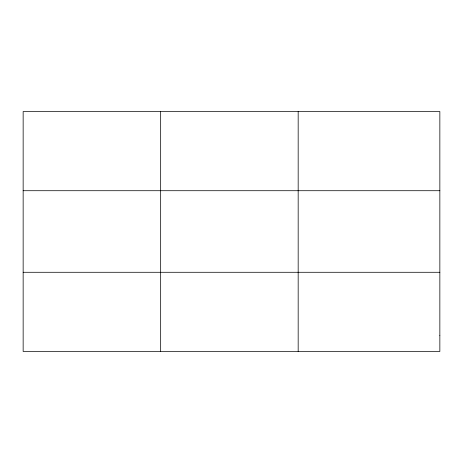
<?xml version="1.0" encoding="UTF-8"?>
<svg xmlns="http://www.w3.org/2000/svg" width="463" height="463" viewBox="0 0 463 463"><rect width="100%" height="100%" fill="white"/><g stroke="black" fill="none" stroke-linecap="round" stroke-linejoin="round"><path stroke-width="0.69" d="M160.661 111.548L160.661 351.452M298.172 111.548L298.172 351.452M23.15 190.715L439.85 190.715M23.15 272.285L439.85 272.285M439.85 335.617L439.85 351.452L23.15 351.452L23.15 111.548L439.85 111.548L439.85 335.617"/></g></svg>
